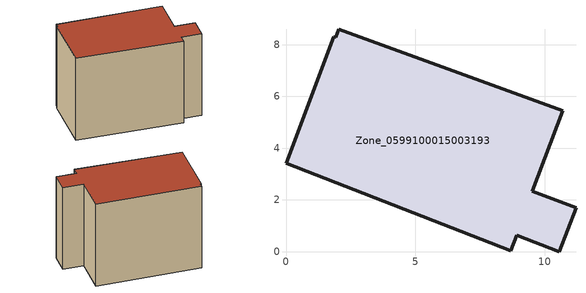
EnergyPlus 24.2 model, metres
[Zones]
Zone_0599100015003193
 floor ground (C_G): 1.85,8.31 1.93,8.28 2.04,8.59 10.69,5.45 9.52,2.34 11.21,1.7 10.56,0 8.91,0.62 8.69,0.03 0,3.41 z0.81
 wall outside (C_F): 0,3.41 8.69,0.03 8.91,0.62 10.56,0 11.21,1.7 9.52,2.34 10.69,5.45 2.04,8.59 1.93,8.28 1.85,8.31 0,3.41 z0.81:8.75
 roof outside (C_R): 1.93,8.28 1.85,8.31 0,3.41 8.69,0.03 8.91,0.62 10.56,0 11.21,1.7 9.52,2.34 10.69,5.45 2.04,8.59 z8.75
[BUILDING]
Pand.0599100015003193: North Axis=0; Terrain=City; Loads Convergence Tolerance Value=0.04; Temperature Convergence Tolerance Value=0.4; Solar Distribution=FullExterior; Maximum Number of Warmup Days=25; Minimum Number of Warmup Days=1
[Site:Location]
Rotterdam.The.Hague.AP_ZH_NLD Design_Conditions: Latitude=51.96; Longitude=4.45; Time Zone=1; Elevation=-4.5
[SITE:GROUNDTEMPERATURE:BUILDINGSURFACE]
18, 18, 18, 18, 18, 18, 18, 18, 18, 18, 18, 18
[MATERIAL] Thermal Absorptance=0.9; Solar Absorptance=0.7; Visible Absorptance=0.7
Name | Roughness | Thickness | Conductivity | Density | Specific Heat
G.TI.1965-1974 | MediumSmooth | 0.15 | 0.882353 | 540 | 1210
F.TI.1965-1974 | Rough | 0.3 | 0.697674 | 1920 | 840
R.TI.1965-1974 | MediumRough | 0.2 | 0.232558 | 1500 | 1000
[CONSTRUCTION]
C_G: G.TI.1965-1974
C_F: F.TI.1965-1974
C_R: R.TI.1965-1974
[ZONE]
Zone_0599100015003193: Type=1; Multiplier=1; Ceiling Height=Autocalculate; Volume=Autocalculate; Floor Area=autocalculate; Part of Total Floor Area=Yes
[ZONEINFILTRATION:DESIGNFLOWRATE]
Infil_Zone_0599100015003193: Zone or ZoneList or Space or SpaceList=Zone_0599100015003193; Schedule=AlwaysOn; Design Flow Rate Calculation Method=Flow/Area; Flow Rate per Floor Area=0.003; Constant Term Coefficient=1; Temperature Term Coefficient=0; Velocity Term Coefficient=0; Velocity Squared Term Coefficient=0
[HVACTEMPLATE:ZONE:IDEALLOADSAIRSYSTEM]
Zone_0599100015003193: Maximum Heating Supply Air Temperature=50; Minimum Cooling Supply Air Temperature=13; Maximum Heating Supply Air Humidity Ratio=0.0156; Minimum Cooling Supply Air Humidity Ratio=0.0077; Heating Limit=NoLimit; Cooling Limit=NoLimit; Dehumidification Control Type=ConstantSensibleHeatRatio; Cooling Sensible Heat Ratio=0.7; Dehumidification Setpoint=60; Humidification Control Type=None; Humidification Setpoint=30; Outdoor Air Method=None; Outdoor Air Flow Rate per Person=0.00944; Outdoor Air Flow Rate per Zone Floor Area=0; Outdoor Air Flow Rate per Zone=0; Demand Controlled Ventilation Type=None; Outdoor Air Economizer Type=NoEconomizer; Heat Recovery Type=None; Sensible Heat Recovery Effectiveness=0.7; Latent Heat Recovery Effectiveness=0.65
[ZONECONTROL:THERMOSTAT]
ThermostatControl_Zone_0599100015003193: Zone or ZoneList=Zone_0599100015003193; Control Type Schedule=DualSetpointControlType; Control 1=Thermostat_Zone_0599100015003193; Temperature Difference Between Cutout And Setpoint=0
[THERMOSTATSETPOINT:DUALSETPOINT]
Thermostat_Zone_0599100015003193: Heating Setpoint Temperature Schedule=HeatingSetpoint_Zone_0599100015003193; Cooling Setpoint Temperature Schedule=CoolingSetpoint_Zone_0599100015003193
[SCHEDULE:COMPACT]
HeatingSetpoint_Zone_0599100015003193: Through: 12/31, For: AllDays, Until: 24:00, 21
CoolingSetpoint_Zone_0599100015003193: Through: 12/31, For: AllDays, Until: 24:00, 24
DualSetpointControlType: Through: 12/31, For: AllDays, Until: 24:00, 4
AlwaysOn: Through: 12/31, For: AllDays, Until: 24:00, 1
